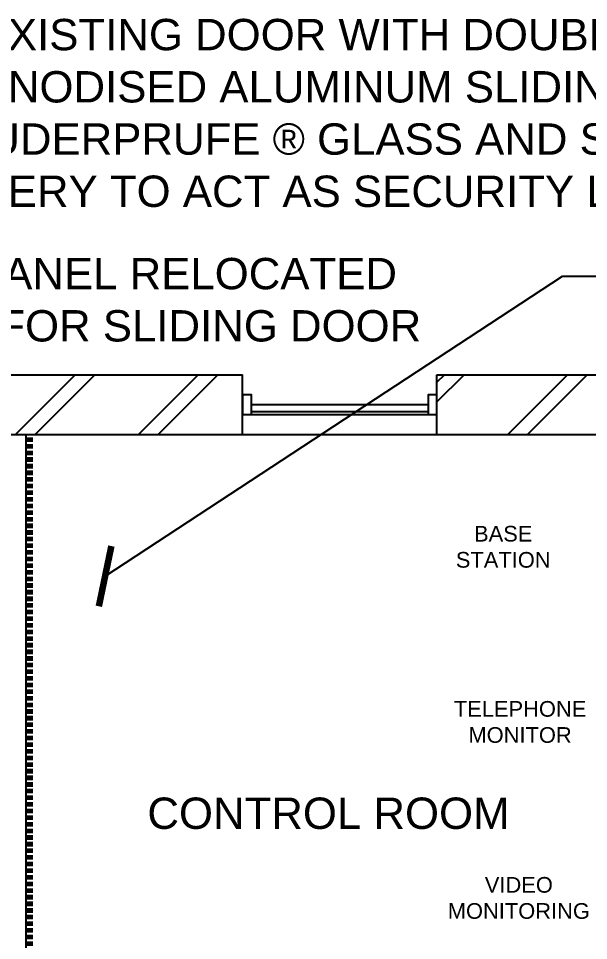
# Model space of a CAD drawing. Header units: millimetres. Extents: x -242071 to 82444, y -53139 to 112036.
# Drawn here: x 13472 to 16749, y -34056 to -28758 of the extents above; entities that cross this region are included whole.
import ezdxf

# ---------------------------------------------------------------- set-up
doc = ezdxf.new("R2010")
doc.units = ezdxf.units.MM
doc.linetypes.add('PDASHEDX2', pattern=[38.1, 25.4, -12.7])
for name, color, linetype in [('Electrical_dist_from_subboard', 1, 'Continuous'), ('Hatch_Builders_work', 1, 'Continuous'), ('Internal_partitions', 2, 'Continuous'), ('Text_Builders_work', 1, 'Continuous'), ('Text_Furniture_and_fixtures', 1, 'Continuous'), ('Text_Room_names_brickwork', 1, 'Continuous'), ('Walls_brick_block_etc', 3, 'Continuous'), ('Windows_and_doors_to_brickwork', 1, 'Continuous')]:
    doc.layers.add(name, color=color, linetype=linetype)
doc.styles.add('Text_Style_3_d7b89161-017f-4e9d-a07b-0b1ab719bac5', font='freehand')
doc.styles.add('Text_Style_5', font='arial.ttf')
doc.dimstyles.new('$DIM_Caddie', dxfattribs={"dimscale": 100, "dimtxt": 2.5, "dimasz": 3, "dimexe": 3, "dimexo": 0, "dimgap": 1, "dimtad": 1, "dimdec": 0, "dimzin": 0, "dimdsep": 46, "dimtxsty": 'Text_Style_3_d7b89161-017f-4e9d-a07b-0b1ab719bac5', "dimblk": 'ARCHTICK', "dimblk1": 'ARCHTICK', "dimblk2": 'ARCHTICK', "dimcen": 0.4, "dimclrd": 1, "dimclre": 1, "dimclrt": 2, "dimadec": 0, "dimazin": 0, "dimtfac": 0.5, "dimtdec": 0, "dimtix": 1, "dimtmove": 0, "dimatfit": 2, "dimldrblk": 'ARCHTICK', "dimfxl": 7, "dimfxlon": 1, "dimtfillclr": 1, "dimtolj": 1, "dimtzin": 0, "dimlwd": -3, "dimlwe": -3, "dimarcsym": 1})
pattern_1 = [(45, (-0.009, -8654.9), (-353.553, 353.553), []), (45, (-56.6, -8598.35), (-353.553, 353.553), [])]

# ---------------------------------------------------------------- blocks, each defined once
blk = doc.blocks.new('_ArchTick')
at = {"color": 0, "linetype": 'ByBlock', "const_width": 0.15}
blk.add_lwpolyline([(-0.5, -0.5), (0.5, 0.5)], dxfattribs=at)

msp = doc.modelspace()

# ---------------------------------------------------------------- hatches: boundary and pattern name
at = {"layer": 'Hatch_Builders_work', "linetype": 'Continuous', "lineweight": -3}
h = msp.add_hatch(dxfattribs=at)
h.set_pattern_fill('BRICKPLAN', color=1, scale=500, angle=45, style=0)
h.set_pattern_definition(pattern_1)
h.paths.add_polyline_path([(12429.8, -31148.6), (14759.8, -31148.6), (14759.8, -30805.7), (12429.8, -30805.7)])
h = msp.add_hatch(dxfattribs=at)
h.set_pattern_fill('BRICKPLAN', color=1, scale=500, angle=45, style=0)
h.set_pattern_definition(pattern_1)
h.paths.add_polyline_path([(15877.4, -31148.6), (18684.1, -31148.6), (18684.1, -30805.7), (15877.4, -30805.7)])

# ---------------------------------------------------------------- linework, layer by layer
at = {"layer": 'Electrical_dist_from_subboard', "color": 92, "linetype": 'PDASHEDX2', "lineweight": 100}
msp.add_line((13536.8, -35381.9), (13536.8, -31148.6), dxfattribs=at)
at = {"layer": 'Internal_partitions', "color": 2, "linetype": 'Continuous'}
msp.add_line((13516.8, -34262.9), (13516.8, -31148.6), dxfattribs=at)
at = {"layer": 'Walls_brick_block_etc', "color": 3, "linetype": 'Continuous'}
for p, q in [((12429.8, -30805.7), (14759.8, -30805.7)), ((14759.8, -31148.6), (14759.8, -30805.7)), ((15877.4, -31148.6), (15877.4, -30805.7)), ((15877.4, -30805.7), (18684.1, -30805.7)), ((14759.8, -31034.3), (15877.4, -31034.3)), ((12429.8, -31148.6), (18684.1, -31148.6))]:
    msp.add_line(p, q, dxfattribs=at)
at = {"layer": 'Windows_and_doors_to_brickwork', "color": 2, "linetype": 'Continuous'}
for p, q in [((14810.6, -30977.2), (15826.6, -30977.2)), ((14810.6, -31017.2), (15826.6, -31017.2))]:
    msp.add_line(p, q, dxfattribs=at)
for points in [[(14759.8, -31034.3), (14810.6, -31034.3), (14810.6, -30920), (14759.8, -30920), (14759.8, -31034.3)], [(15826.6, -31034.3), (15877.4, -31034.3), (15877.4, -30920), (15826.6, -30920), (15826.6, -31034.3)]]:
    msp.add_lwpolyline(points, dxfattribs=at)

# ---------------------------------------------------------------- texts
at = {"layer": 'Text_Builders_work', "color": 1, "insert": (12000, -28760.9), "char_height": 180, "width": 7436.548, "attachment_point": 1, "style": 'Text_Style_5'}
msp.add_mtext('REPLACE EXISTING DOOR WITH DOUBLE BI-PARTING NATURAL ANODISED ALUMINUM SLIDING DOOR FITTED WITH INTRUDERPRUFE ® GLASS AND STRENGTHENED IRONMONGERY TO ACT AS SECURITY LINE WHEN CLOSED', dxfattribs=at)
at = {"layer": 'Text_Builders_work', "color": 1, "linetype": 'Continuous', "insert": (11512.3, -30134.2), "char_height": 180, "attachment_point": 1, "style": 'Text_Style_5'}
msp.add_mtext('FD CONTROL PANEL RELOCATED \\PTO MAKE WAY FOR SLIDING DOOR', dxfattribs=at)
at = {"layer": 'Text_Furniture_and_fixtures', "color": 1, "char_height": 90, "attachment_point": 5, "style": 'Text_Style_5'}
for s, insert in [('BASE\\PSTATION', (16258.2, -31794.4)), ('TELEPHONE\\PMONITOR', (16355.1, -32800.7)), ('VIDEO\\PMONITORING', (16348, -33811.8))]:
    msp.add_mtext(s, dxfattribs=dict(at, insert=insert))
at = {"layer": 'Text_Room_names_brickwork', "color": 1, "insert": (14212.9, -33234.7), "char_height": 180, "width": 3343.834, "attachment_point": 1, "style": 'Text_Style_5'}
msp.add_mtext('CONTROL ROOM', dxfattribs=at)

# ---------------------------------------------------------------- leaders
at = {"layer": 'Text_Furniture_and_fixtures', "color": 12}
msp.add_leader([(13970, -31962.7), (16599.6, -30238), (16827.3, -30238)], dimstyle='$DIM_Caddie', override={"dimscale": 50, "dimasz": 5, "dimclrd": 1}, dxfattribs=at)

doc.saveas('drawing.dxf')
